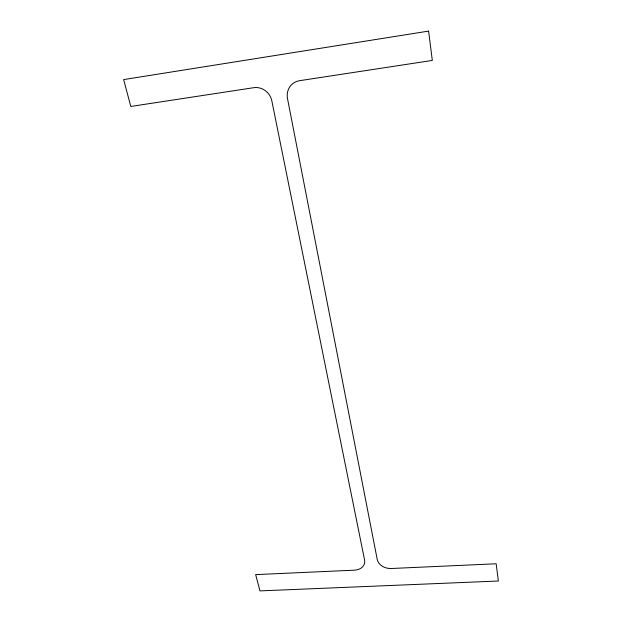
<?xml version="1.0" encoding="UTF-8"?>
<svg xmlns="http://www.w3.org/2000/svg" width="622" height="622" viewBox="0 0 622 622"><rect width="100%" height="100%" fill="white"/><g stroke="black" fill="none" stroke-linecap="round" stroke-linejoin="round"><path stroke-width="0.93" d="M428.597 31.1L123.638 79.593L130.807 106.455L253.807 87.679A15.845 14.71 54.4 0 1 271.837 100.888L364.585 560.033A12.222 9.478 12.5 0 1 354.61 570.156L255.65 574.619L259.996 590.9L498.362 581.018L496.169 563.773L391.137 568.508A12.347 9.61 10.4 0 1 377.227 559.442L287.496 98.548A15.908 15.099 57.4 0 1 299.571 80.689L432.321 60.427L428.597 31.1"/></g></svg>
